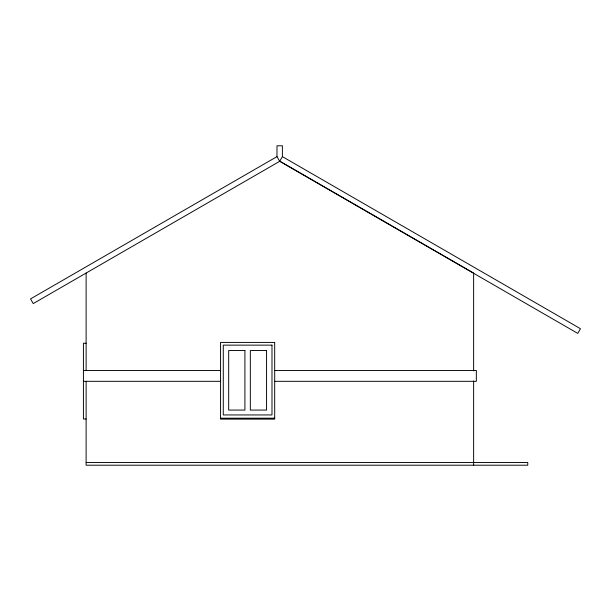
<?xml version="1.0" encoding="UTF-8"?>
<svg xmlns="http://www.w3.org/2000/svg" width="611" height="611" viewBox="0 0 611 611"><rect width="100%" height="100%" fill="white"/><g stroke="black" fill="none" stroke-linecap="round" stroke-linejoin="round"><path stroke-width="0.92" d="M279.685 161.304L282.389 156.615L282.389 145.792L276.982 145.792L276.982 156.615L279.685 161.304L577.746 333.392L580.45 328.703L282.389 156.615M276.982 156.615L30.55 298.894L33.254 303.583L279.876 161.205L473.632 273.071L473.632 370.816M86.128 343.229L83.424 343.229L83.424 419.001L86.128 419.001M83.417 370.495L220.563 370.495M274.69 370.495L476.343 370.495L476.343 381.317L274.69 381.317M83.417 381.317L220.563 381.317M220.563 418.191L274.69 418.191M86.12 462.496L527.759 462.496L527.759 465.208L86.12 465.208L86.12 381.317M473.632 380.966L473.632 465.208M86.12 273.071L86.12 370.495M274.69 342.42L220.563 342.42L220.563 419.123L274.69 419.123L274.69 342.42M271.987 345.131L223.275 345.131L223.275 414.945L271.987 414.945L271.987 345.131M244.919 350.538L228.682 350.538L228.682 410.073L244.919 410.073L244.919 350.538M266.572 350.538L250.334 350.538L250.334 410.073L266.572 410.073L266.572 350.538"/></g></svg>
